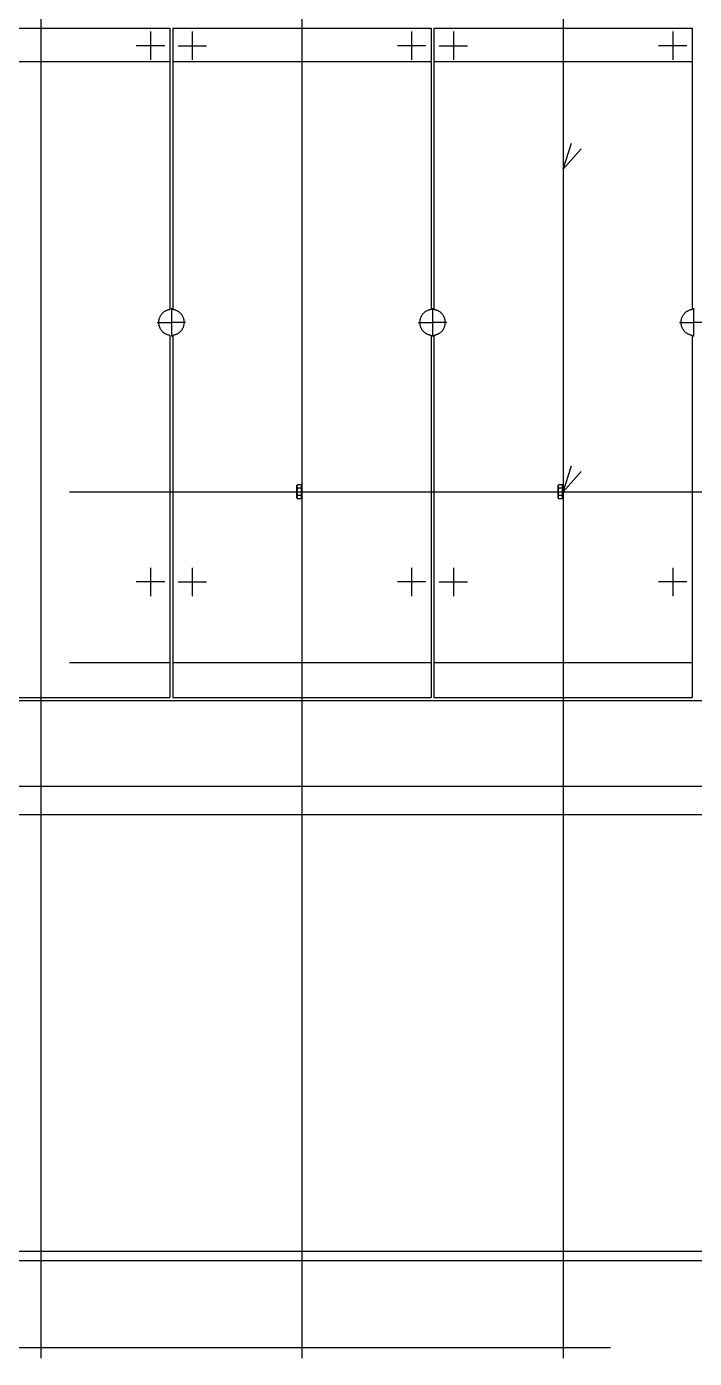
# Model space of a CAD drawing. Header units: millimetres. Extents: x -1838618 to -1600818, y -1770412 to -1553248.
# Drawn here: x -1817219 to -1816516, y -1655456 to -1654053 of the extents above; entities that cross this region are included whole.
import ezdxf

# ---------------------------------------------------------------- set-up
doc = ezdxf.new("R2010")
doc.units = ezdxf.units.MM
doc.header["$LTSCALE"] = 100
doc.linetypes.add('CENTER2', pattern=[28.575, 19.05, -3.175, 3.175, -3.175])
doc.linetypes.add('DASHED', pattern=[0.75, 0.5, -0.25])
doc.layers.add('bt', color=7, linetype='Continuous')
doc.layers.add('PV', color=7, linetype='Continuous')

# ---------------------------------------------------------------- blocks, each defined once
blk = doc.blocks.new('GENERATE')
at = {"color": 9, "linetype": 'CENTER2', "ltscale": 25.4}
for p, q in [((-825, 2066.8), (-825, 0)), ((-550, 2066.8), (-550, 0)), ((-961, 1401.2), (-961, 1104.8)), ((-961, 1401.2), (-689, 1401.2)), ((-940.5, 1397.9), (-940.5, 1367.9)), ((-709.5, 1397.9), (-709.5, 1367.9)), ((-689, 1401.2), (-689, 1104.8)), ((-686, 1401.2), (-686, 1104.8)), ((-686, 1401.2), (-414, 1401.2)), ((-665.5, 1397.9), (-665.5, 1367.9)), ((-434.5, 1397.9), (-434.5, 1367.9)), ((-414, 1401.2), (-414, 1104.8)), ((-955.5, 1382.9), (-925.5, 1382.9)), ((-694.5, 1382.9), (-724.5, 1382.9)), ((-680.5, 1382.9), (-650.5, 1382.9)), ((-419.5, 1382.9), (-449.5, 1382.9)), ((-961, 1366.2), (-689, 1366.2)), ((-686, 1366.2), (-414, 1366.2)), ((-962.5, 1106.4), (-962.5, 1076.4)), ((-687.5, 1106.4), (-687.5, 1076.4)), ((-687.5, 1106.4), (-687.5, 1076.4)), ((-412.5, 1106.4), (-412.5, 1076.4)), ((-412.5, 1106.4), (-412.5, 1076.4)), ((-947.5, 1091.4), (-962.5, 1091.4)), ((-702.5, 1091.4), (-687.5, 1091.4)), ((-672.5, 1091.4), (-687.5, 1091.4)), ((-427.5, 1091.4), (-412.5, 1091.4)), ((-397.5, 1091.4), (-412.5, 1091.4)), ((-961, 1078), (-961, 696.2)), ((-689, 1078), (-689, 696.2)), ((-686, 1078), (-686, 696.2)), ((-414, 1078), (-414, 696.2)), ((-962.5, 912.9), (-687.5, 912.9)), ((-830.3, 919.4), (-829.7, 920.4)), ((-830.3, 906.4), (-830.3, 919.4)), ((-825.6, 920.4), (-829.7, 920.4)), ((-825.6, 916.6), (-829.7, 916.6)), ((-825.6, 905.4), (-825.6, 920.4)), ((-825, 919.4), (-825.6, 919.4)), ((-687.5, 912.9), (-412.5, 912.9)), ((-555.3, 919.4), (-554.7, 920.4)), ((-555.3, 906.4), (-555.3, 919.4)), ((-550.6, 920.4), (-554.7, 920.4)), ((-550.6, 916.6), (-554.7, 916.6)), ((-550.6, 905.4), (-550.6, 920.4)), ((-550, 919.4), (-550.6, 919.4)), ((-412.5, 912.9), (-137.5, 912.9)), ((-830.3, 906.4), (-829.7, 905.4)), ((-825.6, 909.1), (-829.7, 909.1)), ((-825.6, 905.4), (-829.7, 905.4)), ((-825, 906.4), (-825.6, 906.4)), ((-555.3, 906.4), (-554.7, 905.4)), ((-550.6, 909.1), (-554.7, 909.1)), ((-550.6, 905.4), (-554.7, 905.4)), ((-550, 906.4), (-550.6, 906.4)), ((-940.5, 832.9), (-940.5, 802.9)), ((-709.5, 832.9), (-709.5, 802.9)), ((-665.5, 832.9), (-665.5, 802.9)), ((-434.5, 832.9), (-434.5, 802.9)), ((-955.5, 817.9), (-925.5, 817.9)), ((-694.5, 817.9), (-724.5, 817.9)), ((-680.5, 817.9), (-650.5, 817.9)), ((-419.5, 817.9), (-449.5, 817.9)), ((-961, 733.2), (-689, 733.2)), ((-686, 733.2), (-414, 733.2)), ((-962.5, 692.9), (-687.5, 692.9)), ((-961, 696.2), (-689, 696.2)), ((-687.5, 692.9), (-412.5, 692.9)), ((-686, 696.2), (-414, 696.2)), ((-412.5, 692.9), (-137.5, 692.9)), ((-962.5, 602.9), (-687.5, 602.9)), ((-687.5, 602.9), (-412.5, 602.9)), ((-412.5, 602.9), (-137.5, 602.9)), ((-962.5, 572.9), (-687.5, 572.9)), ((-687.5, 572.9), (-412.5, 572.9)), ((-412.5, 572.9), (-137.5, 572.9)), ((-962.5, 112.9), (-687.5, 112.9)), ((-687.5, 112.9), (-412.5, 112.9)), ((-412.5, 112.9), (-137.5, 112.9)), ((-962.5, 102.9), (-687.5, 102.9)), ((-687.5, 102.9), (-412.5, 102.9)), ((-412.5, 102.9), (-137.5, 102.9))]:
    blk.add_line(p, q, dxfattribs=at)
for centre, radius, start, end in [((-962.5, 1091.4), 13.5, 276.3794, 83.6206), ((-687.5, 1091.4), 13.5, 96.3794, 263.6207), ((-687.5, 1091.4), 13.5, 276.3794, 83.6206), ((-412.5, 1091.4), 13.5, 96.3794, 263.6207), ((-827, 918.5), 3.3, 145.371, 214.6282), ((-818, 912.9), 12.3, 162.2795, 197.7214), ((-552, 918.5), 3.3, 145.371, 214.6282), ((-543, 912.9), 12.3, 162.2795, 197.7214), ((-827, 907.2), 3.3, 145.365, 214.6314), ((-552, 907.2), 3.3, 145.365, 214.6314)]:
    blk.add_arc(centre, radius, start, end, dxfattribs=at)
at = {"layer": 'PV', "color": 9, "linetype": 'CENTER2', "ltscale": 25.4}
for p, q in [((-1100, 2066.8), (-1100, 0)), ((-1236, 1401.2), (-964, 1401.2)), ((-984.5, 1397.9), (-984.5, 1367.9)), ((-964, 1401.2), (-964, 1104.8)), ((-969.5, 1382.9), (-999.5, 1382.9)), ((-1236, 1366.2), (-964, 1366.2)), ((-550, 1252.9), (-541, 1280.1)), ((-550, 1252.9), (-530.9, 1274.3)), ((-962.5, 1106.4), (-962.5, 1076.4)), ((-962.5, 1106.4), (-962.5, 1076.4)), ((-977.5, 1091.4), (-962.5, 1091.4)), ((-964, 1078), (-964, 696.2)), ((-550, 912.9), (-541, 940.1)), ((-550, 912.9), (-530.9, 934.3)), ((-1070, 912.9), (-962.5, 912.9)), ((-964, 912.9), (-962.5, 912.9)), ((-984.5, 832.9), (-984.5, 802.9)), ((-969.5, 817.9), (-999.5, 817.9)), ((-1070, 733.2), (-964, 733.2)), ((-1282.5, 692.9), (-962.5, 692.9)), ((-1236, 696.2), (-964, 696.2)), ((-1282.5, 602.9), (-962.5, 602.9)), ((-1230, 572.9), (-962.5, 572.9)), ((-1669.5, 112.9), (-962.5, 112.9)), ((-1669.5, 102.9), (-962.5, 102.9))]:
    blk.add_line(p, q, dxfattribs=at)
blk.add_arc((-962.5, 1091.4), 13.5, 96.3794, 263.6207, dxfattribs=at)

msp = doc.modelspace()

# ---------------------------------------------------------------- linework, layer by layer
at = {"layer": 'bt', "color": 5, "linetype": 'DASHED', "ltscale": 20}
msp.add_line((-1800104.3, -1655445.3), (-1820624.3, -1655445.3), dxfattribs=at)

# ---------------------------------------------------------------- block references
at = {"color": 7}
msp.add_blockref('GENERATE', (-1816104.3, -1655456.4), dxfattribs=at)

doc.saveas('drawing.dxf')
